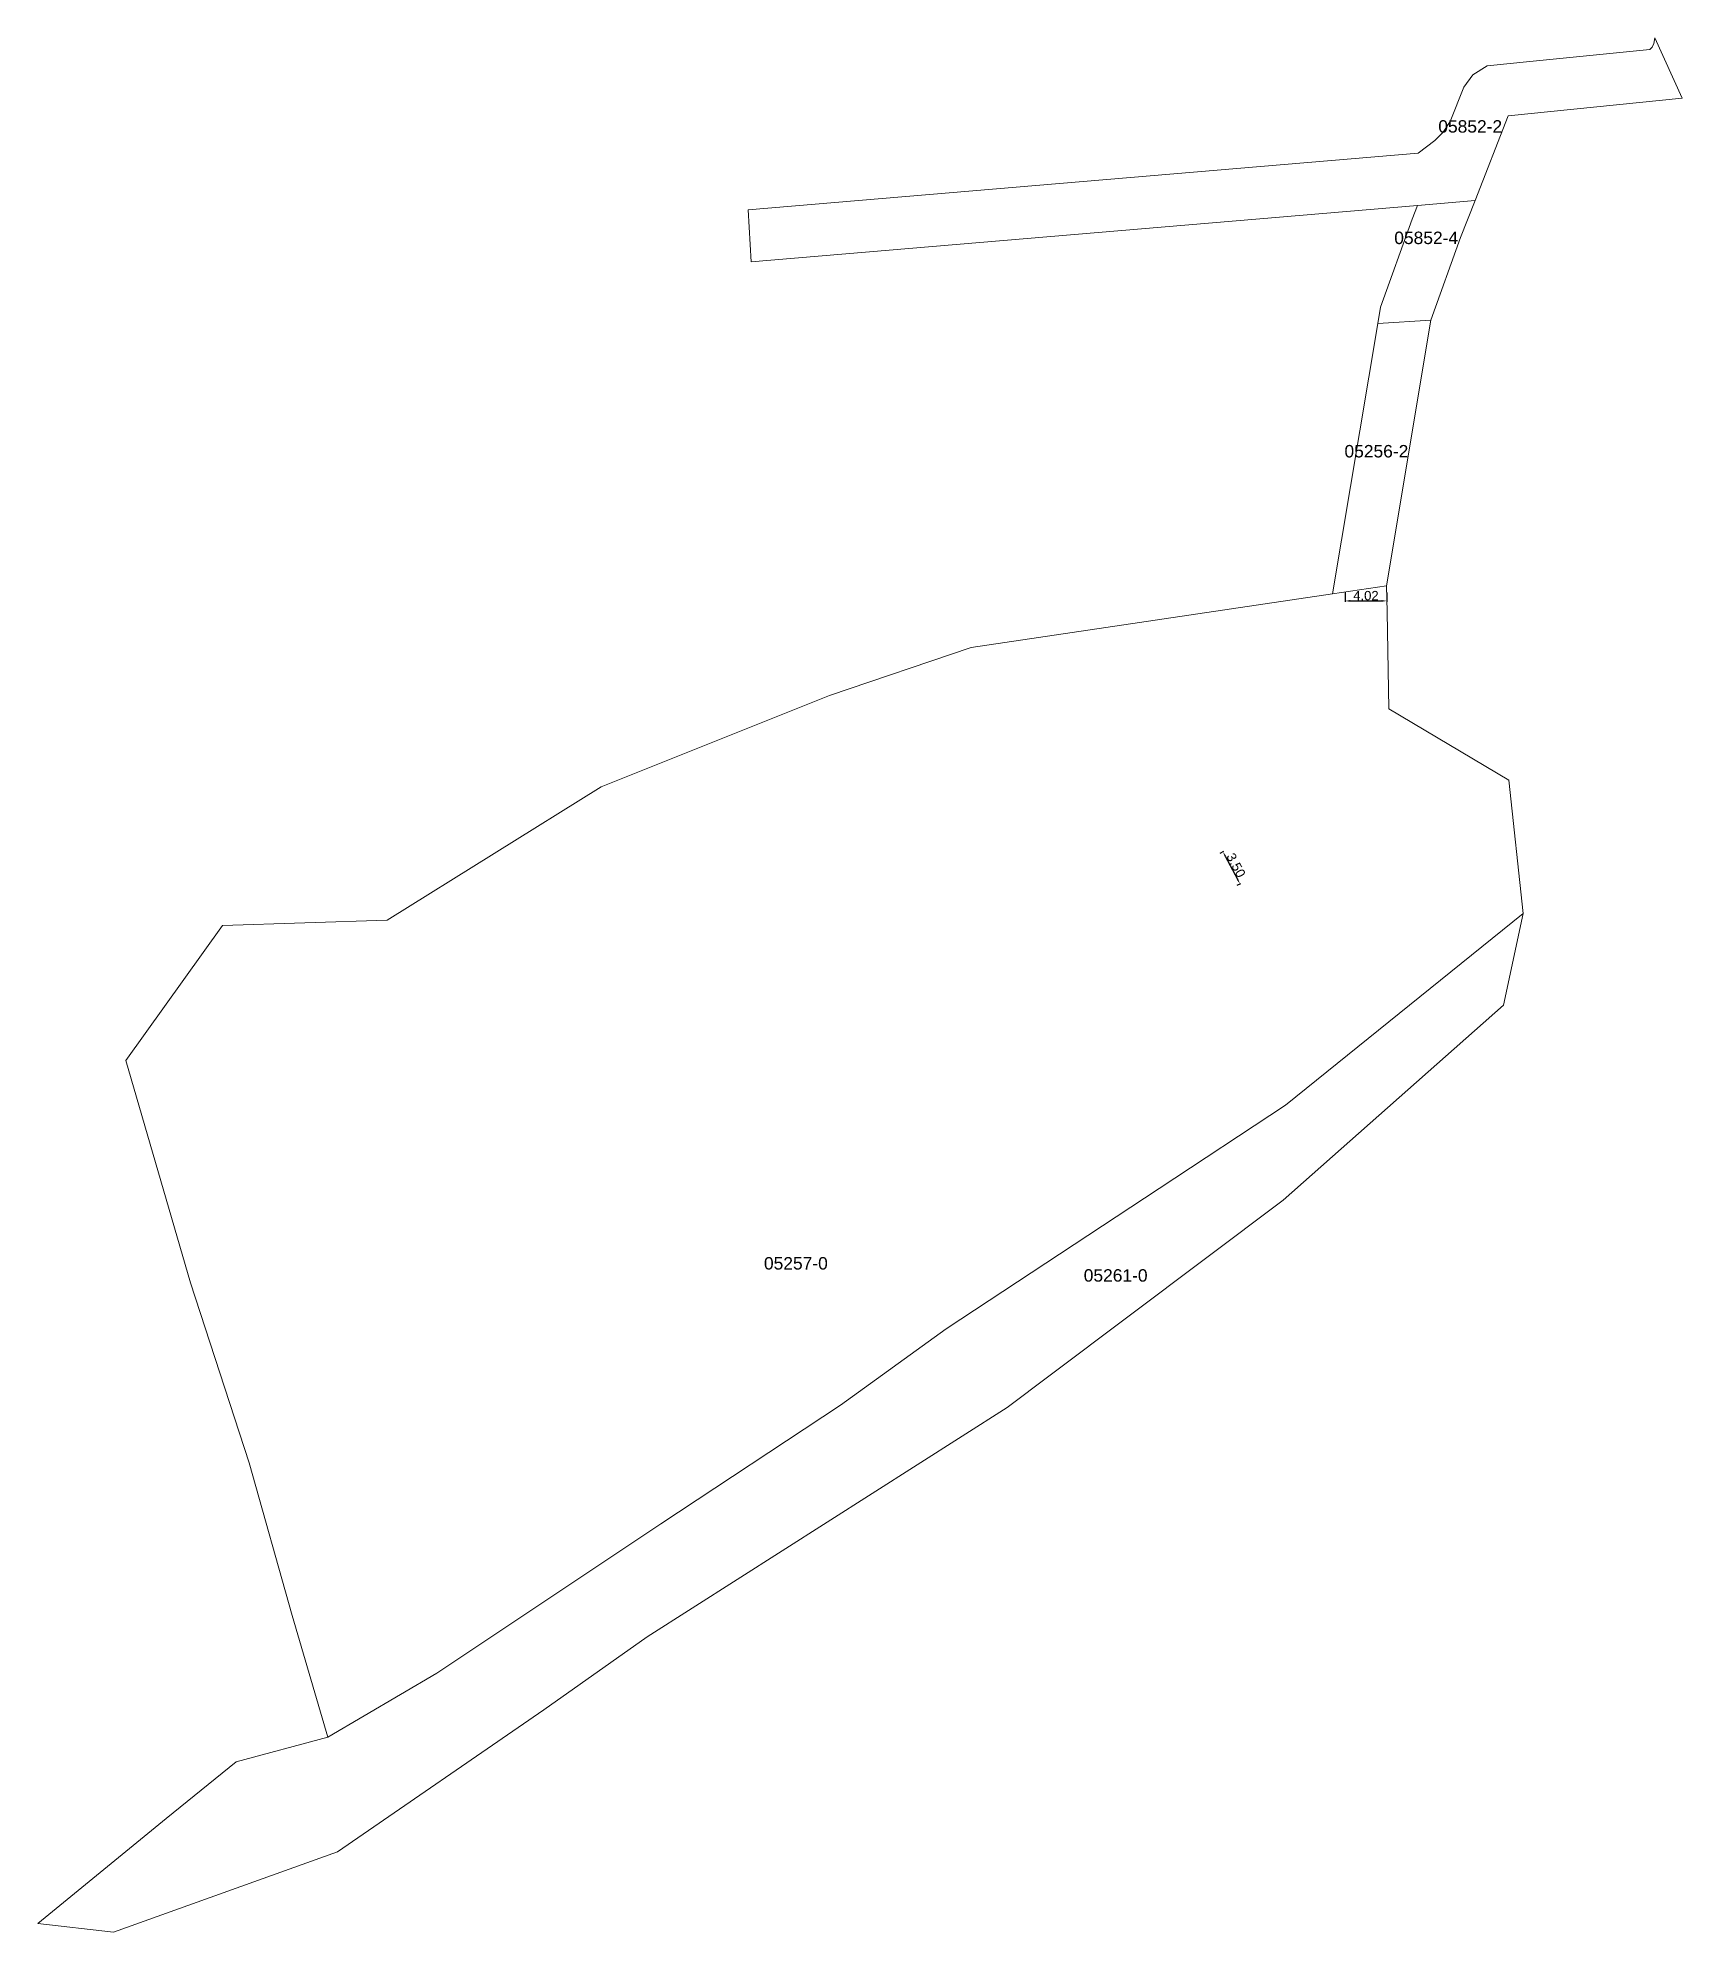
# Model space of a CAD drawing. Header units: metres. Extents: x 7500484 to 7500698, y 4674058 to 4675066.
# Drawn here: x 7500484.4 to 7500642.8, y 4674058.1 to 4674240.6 of the extents above.
import ezdxf

# ---------------------------------------------------------------- set-up
doc = ezdxf.new("R2010")
doc.units = ezdxf.units.M
doc.header["$PDMODE"] = 32
doc.header["$PDSIZE"] = 0.75
doc.layers.get('Defpoints').update_dxf_attribs({"lineweight": 0})
doc.layers.add('C-PROP-LINE-TEXT', color=7, linetype='Continuous')
for name, color, linetype, lineweight in [('Nr Parceles Baze', 7, 'Continuous', 0), ('Nr-Kojshi', 251, 'Continuous', 0), ('Parc-Kojshi', 251, 'Continuous', 0), ('Parcela Baze', 7, 'Continuous', 0)]:
    doc.layers.add(name, color=color, linetype=linetype, lineweight=lineweight)
doc.styles.get("Standard").update_dxf_attribs({"font": 'arial.ttf'})
doc.dimstyles.get("Standard").update_dxf_attribs({"dimtxt": 1.5, "dimasz": 0.18, "dimexe": 0.18, "dimexo": 0.0625, "dimgap": 0.09, "dimtad": 1, "dimtoh": 1, "dimzin": 0, "dimdsep": 46, "dimtxsty": 'Standard', "dimcen": 0.09, "dimse1": 1, "dimse2": 1, "dimsd1": 1, "dimsd2": 1, "dimadec": 0, "dimazin": 0, "dimtfac": 1, "dimtofl": 0, "dimtmove": 0, "dimatfit": 3, "dimfxl": 1, "dimtolj": 1, "dimtzin": 0, "dimarcsym": 0})

# ---------------------------------------------------------------- blocks, each defined once
blk = doc.blocks.new('*D221')
at = {"layer": 'C-PROP-LINE-TEXT', "color": 0, "lineweight": -2, "transparency": 16777216}
for p, q in [((7500598.27, 4674162.06), (7500598.62, 4674162.24)), ((7500598.77, 4674161.76), (7500599.94, 4674159.55)), ((7500599.9, 4674158.96), (7500600.25, 4674159.15))]:
    blk.add_line(p, q, dxfattribs=at)
at = {"layer": 'C-PROP-LINE-TEXT', "color": 0, "transparency": 16777216}
for points in [[(7500598.84, 4674161.8), (7500598.7, 4674161.72), (7500598.54, 4674162.2)], [(7500600.01, 4674159.59), (7500599.87, 4674159.51), (7500600.17, 4674159.11)]]:
    blk.add_solid(points, dxfattribs=at)
at = {"layer": 'Defpoints', "color": 0, "transparency": 16777216}
for p in [(7500598.24, 4674162.04), (7500599.88, 4674158.95), (7500600.17, 4674159.11)]:
    blk.add_point(p, dxfattribs=at)
at = {"layer": 'C-PROP-LINE-TEXT', "color": 0, "transparency": 16777216, "insert": (7500599.8, 4674160.89), "char_height": 0.9, "attachment_point": 5, "rotation": 297.8702}
blk.add_mtext('\\A1;3.50', dxfattribs=at)
blk = doc.blocks.new('*D222')
at = {"layer": 'C-PROP-LINE-TEXT', "color": 0, "lineweight": -2, "transparency": 16777216}
for p, q in [((7500610.31, 4674187.19), (7500610.31, 4674186.27)), ((7500610.81, 4674186.36), (7500613.83, 4674186.36)), ((7500614.33, 4674187.19), (7500614.33, 4674186.27))]:
    blk.add_line(p, q, dxfattribs=at)
at = {"layer": 'C-PROP-LINE-TEXT', "color": 0, "transparency": 16777216}
for points in [[(7500610.81, 4674186.45), (7500610.81, 4674186.28), (7500610.31, 4674186.36)], [(7500613.83, 4674186.45), (7500613.83, 4674186.28), (7500614.33, 4674186.36)]]:
    blk.add_solid(points, dxfattribs=at)
at = {"layer": 'Defpoints', "color": 0, "transparency": 16777216}
for p in [(7500610.31, 4674187.22), (7500614.33, 4674187.22), (7500614.33, 4674186.36)]:
    blk.add_point(p, dxfattribs=at)
at = {"layer": 'C-PROP-LINE-TEXT', "color": 0, "transparency": 16777216, "insert": (7500612.32, 4674186.87), "char_height": 0.9, "attachment_point": 5}
blk.add_mtext('\\A1;4.02', dxfattribs=at)

msp = doc.modelspace()

# ---------------------------------------------------------------- linework, layer by layer
at = {"layer": 'Parc-Kojshi', "flags": 128}
for points in [[(7500642.781, 4674234.795), (7500626.016, 4674233.091), (7500622.831, 4674224.941), (7500617.279, 4674224.472), (7500553.09, 4674219.045), (7500552.801, 4674224.038), (7500617.361, 4674229.496), (7500618.964, 4674230.742), (7500619.762, 4674231.547), (7500620.447, 4674232.549), (7500621.753, 4674235.871), (7500622.632, 4674237.055), (7500623.984, 4674237.91), (7500628.111, 4674238.33), (7500639.657, 4674239.503), (7500639.896, 4674239.731), (7500640.06, 4674240.071), (7500640.157, 4674240.617), (7500642.781, 4674234.795)], [(7500613.465, 4674213.093), (7500613.729, 4674214.67), (7500616.76, 4674223.143), (7500617.279, 4674224.472), (7500622.831, 4674224.941), (7500621.443, 4674221.391), (7500618.587, 4674213.405), (7500613.465, 4674213.093)], [(7500609.105, 4674187.041), (7500613.465, 4674213.093), (7500618.587, 4674213.405), (7500614.303, 4674187.81), (7500609.105, 4674187.041)], [(7500512.288, 4674076.864), (7500522.811, 4674083.051), (7500544.388, 4674097.434), (7500561.681, 4674108.856), (7500571.889, 4674116.207), (7500592.407, 4674129.744), (7500604.571, 4674137.782), (7500627.471, 4674156.237), (7500625.566, 4674147.407), (7500604.359, 4674128.634), (7500581.883, 4674111.765), (7500577.758, 4674108.645), (7500543.066, 4674086.54), (7500533.124, 4674079.507), (7500513.239, 4674065.811), (7500491.663, 4674058.091), (7500484.366, 4674058.937), (7500496.741, 4674069.037), (7500503.457, 4674074.484), (7500512.288, 4674076.864)]]:
    msp.add_lwpolyline(points, dxfattribs=at)
at = {"layer": 'Parcela Baze', "flags": 128}
msp.add_lwpolyline([(7500492.829, 4674142.07), (7500502.137, 4674155.079), (7500518.002, 4674155.607), (7500538.627, 4674168.458), (7500560.626, 4674177.236), (7500574.27, 4674181.888), (7500609.105, 4674187.041), (7500614.303, 4674187.81), (7500614.353, 4674185.32), (7500614.514, 4674175.964), (7500626.096, 4674169.088), (7500627.471, 4674156.237), (7500604.571, 4674137.782), (7500592.407, 4674129.744), (7500571.889, 4674116.207), (7500561.681, 4674108.856), (7500544.388, 4674097.434), (7500522.811, 4674083.051), (7500512.288, 4674076.864), (7500508.851, 4674088.604), (7500504.726, 4674103.306), (7500499.068, 4674120.652), (7500492.829, 4674142.07)], dxfattribs=at)

# ---------------------------------------------------------------- texts
at = {"layer": 'Nr Parceles Baze'}
msp.add_text('05257-0', height=1.2, dxfattribs=at).set_placement((7500554.319, 4674121.937))
at = {"layer": 'Nr-Kojshi'}
for s, p in [('05852-2', (7500619.29, 4674231.488)), ('05852-4', (7500615.048, 4674220.749)), ('05256-2', (7500610.251, 4674200.189)), ('05261-0', (7500585.129, 4674120.769))]:
    msp.add_text(s, height=1.2, dxfattribs=at).set_placement(p)

# ---------------------------------------------------------------- dimensions: what is measured, and where the dimension line sits
at = {"layer": 'C-PROP-LINE-TEXT'}
for p1, p2, distance, picture, middle in [((7500610.3129, 4674187.2197), (7500614.328, 4674187.2197), -0.8574, '*D222', (7500612.3204, 4674186.8668)), ((7500598.24, 4674162.044), (7500599.876, 4674158.95), 0.335, '*D221', (7500599.801, 4674160.889))]:
    dim = msp.add_aligned_dim(p1=p1, p2=p2, distance=distance, dimstyle='Standard', override={"dimscale": 0.5, "dimtxt": 1.8, "dimasz": 1, "dimtoh": 0, "dimcen": 0, "dimse1": 0, "dimse2": 0, "dimsd1": 0, "dimsd2": 0}, dxfattribs=at)
    dim.commit()
    dim.dimension.update_dxf_attribs({"geometry": picture, "text_midpoint": middle})

doc.saveas('drawing.dxf')
